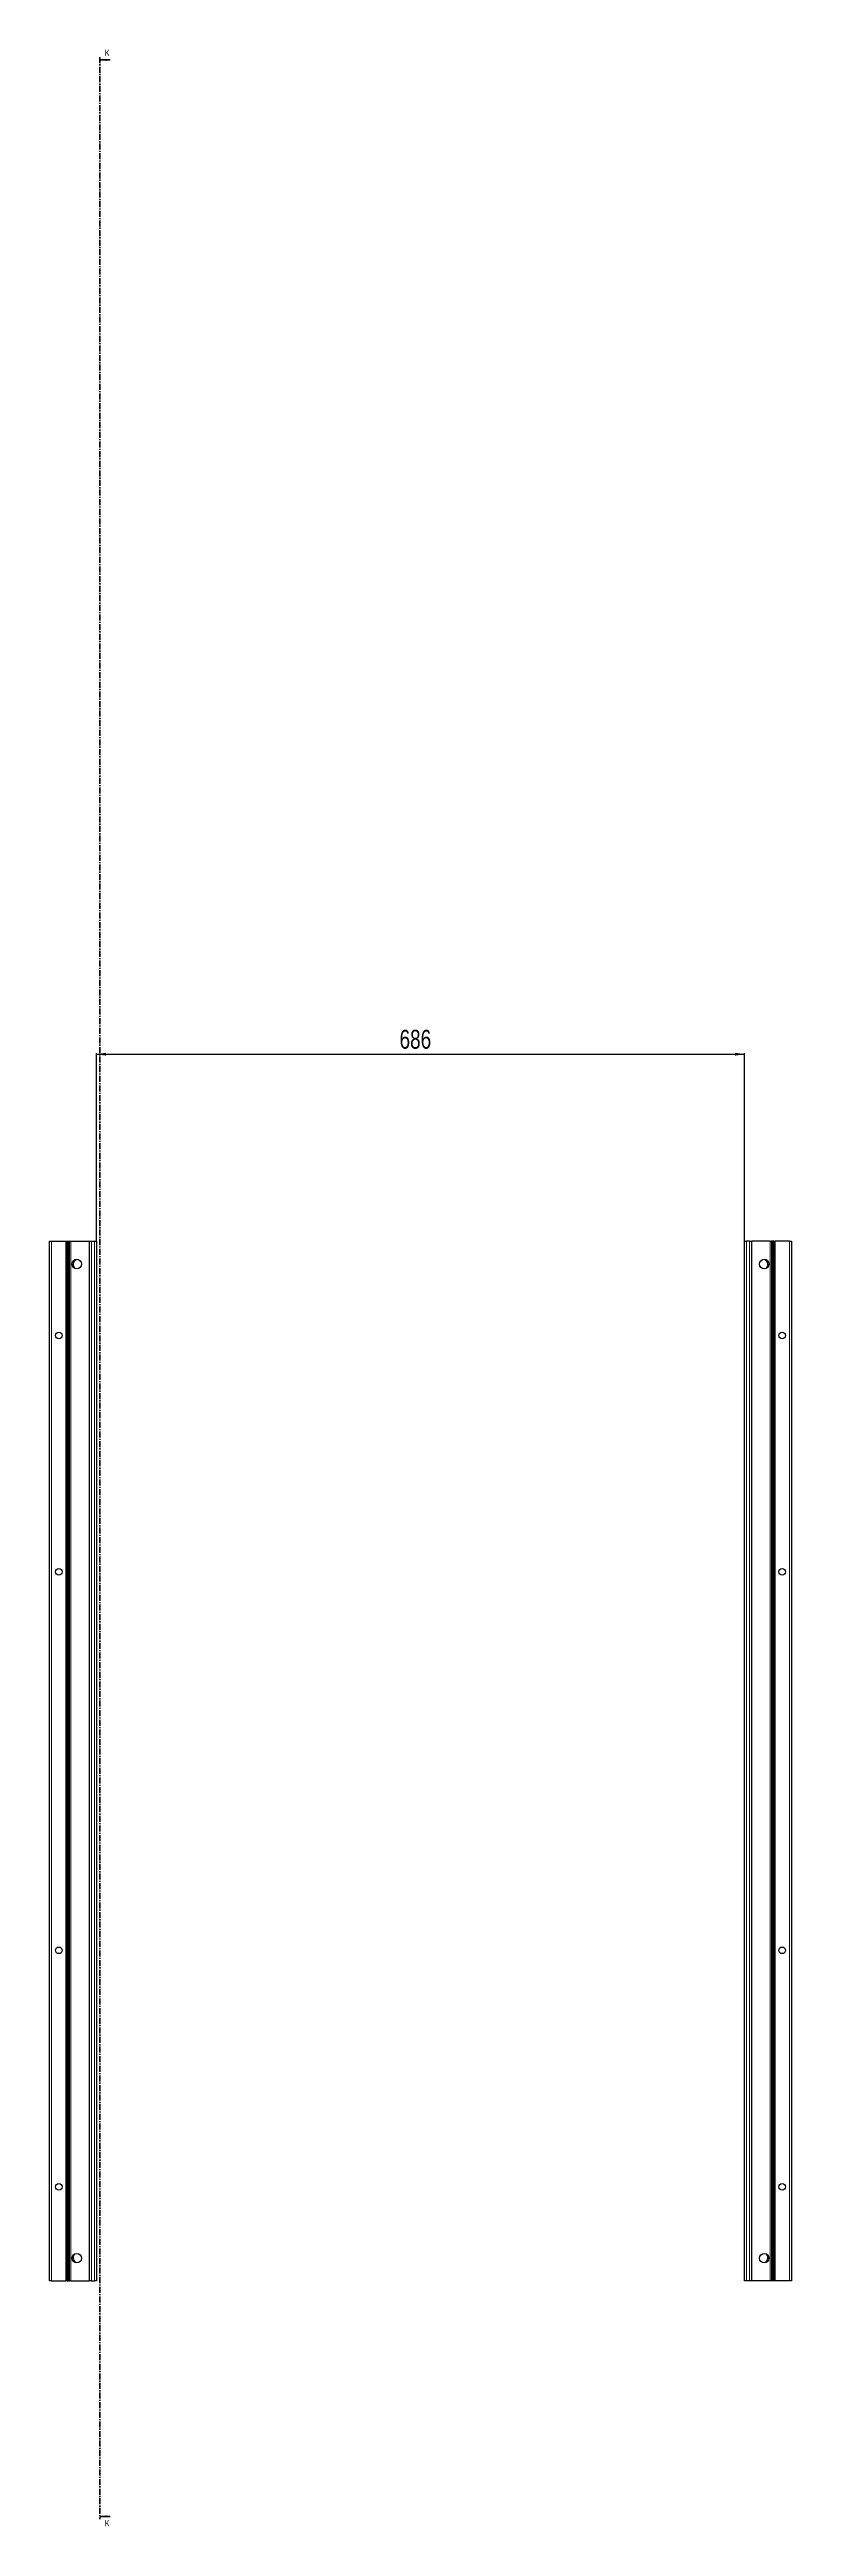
# Model space of a CAD drawing. Header units: millimetres. Extents: x -199 to 6151, y -2047 to 1507.
# Drawn here: x 2628 to 3414, y -1111 to 1507 of the extents above; entities that cross this region are included whole.
import ezdxf

# ---------------------------------------------------------------- set-up
doc = ezdxf.new("R2010")
doc.units = ezdxf.units.MM
doc.linetypes.add('CENTER', pattern=[10.16, 6.35, -1.27, 1.27, -1.27])
doc.layers.add('FORMAT', color=7, linetype='Continuous')
doc.styles.add('SLDTEXTSTYLE0', font='TXT', dxfattribs={"width": 0.75})
doc.dimstyles.new('SLDDIMSTYLE0', dxfattribs={"dimtxt": 20, "dimasz": 10, "dimexe": 0, "dimexo": 0.0625, "dimgap": 5, "dimtad": 2, "dimdec": 1, "dimrnd": 1e-09, "dimzin": 12, "dimdsep": 46, "dimtxsty": 'SLDTEXTSTYLE0', "dimsah": 1, "dimcen": 0.09, "dimadec": 0, "dimazin": 3, "dimtfac": 1, "dimtofl": 0, "dimtmove": 0, "dimatfit": 3, "dimfxl": 0, "dimfrac": 2, "dimtolj": 1, "dimtzin": 12, "dimarcsym": 0})

# ---------------------------------------------------------------- blocks, each defined once
blk = doc.blocks.new('_D_4')
at = {"layer": 'FORMAT'}
for p, q in [((2677.9, 247.2), (2677.9, 446)), ((3363.9, 247.2), (3363.9, 446)), ((2677.9, 445), (3363.9, 445))]:
    blk.add_line(p, q, dxfattribs=at)
for points in [[(2677.9, 445), (2687.9, 443.5), (2687.9, 446.5)], [(3363.9, 445), (3353.9, 446.5), (3353.9, 443.5)]]:
    blk.add_solid(points, dxfattribs=at)
at = {"layer": 'FORMAT', "insert": (2998.7, 470.8), "char_height": 20, "attachment_point": 1, "style": 'SLDTEXTSTYLE0'}
blk.add_mtext('686', dxfattribs=at)

msp = doc.modelspace()

# ---------------------------------------------------------------- linework, layer by layer
at = {"color": 7, "linetype": 'CENTER', "lineweight": 35}
msp.add_line((2681.61, 1499.09), (2681.61, -1103.67), dxfattribs=at)
at = {"color": 7, "linetype": 'Continuous', "lineweight": 35}
for p, q in [((2692.25, 1496.09), (2681.61, 1496.09)), ((2692.25, -1100.67), (2681.61, -1100.67))]:
    msp.add_line(p, q, dxfattribs=at)
at = {"color": 7, "linetype": 'Continuous', "lineweight": 25}
for p, q in [((2628.18, -851.79), (2628.18, 247.21)), ((2628.18, 247.21), (2630.18, 247.21)), ((2630.18, 247.21), (2645.53, 247.21)), ((2645.53, 247.21), (2646.18, 247.21)), ((2646.18, 223.46), (2646.18, 247.21)), ((2646.18, 247.21), (2646.77, 247.21)), ((2646.77, 247.21), (2647.97, 247.21)), ((2647.97, 247.21), (2647.97, -851.79)), ((2647.97, 247.21), (2648.01, 247.21)), ((2648.01, 247.21), (2648.01, -851.79)), ((2648.01, 247.21), (2649.21, 247.21)), ((2649.21, 247.21), (2650.63, 247.21)), ((2650.63, 247.21), (2670.03, 247.21)), ((2670.03, 247.21), (2670.68, 247.21)), ((2670.68, -851.79), (2670.68, 247.21)), ((2670.68, 247.21), (2672.68, 247.21)), ((2672.68, 247.21), (2675.88, 247.21)), ((2675.88, 247.21), (2677.88, 247.21)), ((2677.88, 247.21), (2677.88, -851.79)), ((3363.88, -851.79), (3363.88, 247.21)), ((3363.88, 247.21), (3365.88, 247.21)), ((3369.08, 247.21), (3365.88, 247.21)), ((3369.08, 247.21), (3371.08, 247.21)), ((3371.08, 247.21), (3371.08, -851.79)), ((3371.08, 247.21), (3371.73, 247.21)), ((3391.13, 247.21), (3371.73, 247.21)), ((3391.13, 247.21), (3392.55, 247.21)), ((3393.75, 247.21), (3392.55, 247.21)), ((3393.75, -851.79), (3393.75, 247.21)), ((3393.79, 247.21), (3393.75, 247.21)), ((3393.79, -851.79), (3393.79, 247.21)), ((3394.99, 247.21), (3393.79, 247.21)), ((3394.99, 247.21), (3395.58, 247.21)), ((3395.58, 247.21), (3395.58, 223.46)), ((3395.58, 247.21), (3396.23, 247.21)), ((3411.58, 247.21), (3396.23, 247.21)), ((3411.58, 247.21), (3413.58, 247.21)), ((3413.58, 247.21), (3413.58, -851.79)), ((2646.24, 223.35), (2646.18, 223.46)), ((2646.18, 223.46), (2646.18, 221.96)), ((2646.18, 221.96), (2646.24, 222.06)), ((2646.18, 173.46), (2646.18, 221.96)), ((2646.24, 222.06), (2646.24, 223.35)), ((2656.23, 227.73), (2656.23, 228.14)), ((3385.53, 228.14), (3385.53, 227.73)), ((3395.58, 223.46), (3395.52, 223.35)), ((3395.52, 223.35), (3395.52, 222.06)), ((3395.52, 222.06), (3395.58, 221.96)), ((3395.58, 221.96), (3395.58, 223.46)), ((3395.58, 221.96), (3395.58, 173.46)), ((2646.24, 173.35), (2646.18, 173.46)), ((2646.18, 173.46), (2646.18, 171.96)), ((2646.18, 171.96), (2646.24, 172.06)), ((2646.18, 123.46), (2646.18, 171.96)), ((2646.24, 172.06), (2646.24, 173.35)), ((3395.58, 173.46), (3395.52, 173.35)), ((3395.52, 173.35), (3395.52, 172.06)), ((3395.52, 172.06), (3395.58, 171.96)), ((3395.58, 171.96), (3395.58, 173.46)), ((3395.58, 171.96), (3395.58, 123.46)), ((2646.24, 123.35), (2646.18, 123.46)), ((2646.18, 123.46), (2646.18, 121.96)), ((2646.18, 121.96), (2646.24, 122.06)), ((2646.18, 73.46), (2646.18, 121.96)), ((2646.24, 122.06), (2646.24, 123.35)), ((3395.58, 123.46), (3395.52, 123.35)), ((3395.52, 123.35), (3395.52, 122.06)), ((3395.52, 122.06), (3395.58, 121.96)), ((3395.58, 121.96), (3395.58, 123.46)), ((3395.58, 121.96), (3395.58, 73.46)), ((2646.24, 73.35), (2646.18, 73.46)), ((2646.18, 73.46), (2646.18, 71.96)), ((2646.18, 71.96), (2646.24, 72.06)), ((2646.18, 23.46), (2646.18, 71.96)), ((2646.24, 72.06), (2646.24, 73.35)), ((3395.58, 73.46), (3395.52, 73.35)), ((3395.52, 73.35), (3395.52, 72.06)), ((3395.52, 72.06), (3395.58, 71.96)), ((3395.58, 71.96), (3395.58, 73.46)), ((3395.58, 71.96), (3395.58, 23.46)), ((2646.24, 23.35), (2646.18, 23.46)), ((2646.18, 23.46), (2646.18, 21.96)), ((2646.18, 21.96), (2646.24, 22.06)), ((2646.18, -26.54), (2646.18, 21.96)), ((2646.24, 22.06), (2646.24, 23.35)), ((3395.58, 23.46), (3395.52, 23.35)), ((3395.52, 23.35), (3395.52, 22.06)), ((3395.52, 22.06), (3395.58, 21.96)), ((3395.58, 21.96), (3395.58, 23.46)), ((3395.58, 21.96), (3395.58, -26.54)), ((2646.24, -26.65), (2646.18, -26.54)), ((2646.18, -26.54), (2646.18, -28.04)), ((2646.18, -28.04), (2646.24, -27.94)), ((2646.18, -76.54), (2646.18, -28.04)), ((2646.24, -27.94), (2646.24, -26.65)), ((3395.58, -26.54), (3395.52, -26.65)), ((3395.52, -26.65), (3395.52, -27.94)), ((3395.52, -27.94), (3395.58, -28.04)), ((3395.58, -28.04), (3395.58, -26.54)), ((3395.58, -28.04), (3395.58, -76.54)), ((2646.24, -76.65), (2646.18, -76.54)), ((2646.18, -76.54), (2646.18, -78.04)), ((2646.18, -78.04), (2646.24, -77.94)), ((2646.18, -126.54), (2646.18, -78.04)), ((2646.24, -77.94), (2646.24, -76.65)), ((3395.58, -76.54), (3395.52, -76.65)), ((3395.52, -76.65), (3395.52, -77.94)), ((3395.52, -77.94), (3395.58, -78.04)), ((3395.58, -78.04), (3395.58, -76.54)), ((3395.58, -78.04), (3395.58, -126.54)), ((2646.24, -126.65), (2646.18, -126.54)), ((2646.18, -126.54), (2646.18, -128.04)), ((2646.18, -128.04), (2646.24, -127.94)), ((2646.18, -176.54), (2646.18, -128.04)), ((2646.24, -127.94), (2646.24, -126.65)), ((3395.58, -126.54), (3395.52, -126.65)), ((3395.52, -126.65), (3395.52, -127.94)), ((3395.52, -127.94), (3395.58, -128.04)), ((3395.58, -128.04), (3395.58, -126.54)), ((3395.58, -128.04), (3395.58, -176.54)), ((2646.24, -176.65), (2646.18, -176.54)), ((2646.18, -176.54), (2646.18, -178.04)), ((2646.18, -178.04), (2646.24, -177.94)), ((2646.18, -226.54), (2646.18, -178.04)), ((2646.24, -177.94), (2646.24, -176.65)), ((3395.58, -176.54), (3395.52, -176.65)), ((3395.52, -176.65), (3395.52, -177.94)), ((3395.52, -177.94), (3395.58, -178.04)), ((3395.58, -178.04), (3395.58, -176.54)), ((3395.58, -178.04), (3395.58, -226.54)), ((2646.24, -226.65), (2646.18, -226.54)), ((2646.18, -226.54), (2646.18, -228.04)), ((2646.18, -228.04), (2646.24, -227.94)), ((2646.18, -276.54), (2646.18, -228.04)), ((2646.24, -227.94), (2646.24, -226.65)), ((3395.58, -226.54), (3395.52, -226.65)), ((3395.52, -226.65), (3395.52, -227.94)), ((3395.52, -227.94), (3395.58, -228.04)), ((3395.58, -228.04), (3395.58, -226.54)), ((3395.58, -228.04), (3395.58, -276.54)), ((2646.24, -276.65), (2646.18, -276.54)), ((2646.18, -276.54), (2646.18, -278.04)), ((2646.18, -278.04), (2646.24, -277.94)), ((2646.18, -326.54), (2646.18, -278.04)), ((2646.24, -277.94), (2646.24, -276.65)), ((3395.58, -276.54), (3395.52, -276.65)), ((3395.52, -276.65), (3395.52, -277.94)), ((3395.52, -277.94), (3395.58, -278.04)), ((3395.58, -278.04), (3395.58, -276.54)), ((3395.58, -278.04), (3395.58, -326.54)), ((2646.24, -326.65), (2646.18, -326.54)), ((2646.18, -326.54), (2646.18, -328.04)), ((2646.18, -328.04), (2646.24, -327.94)), ((2646.18, -376.54), (2646.18, -328.04)), ((2646.24, -327.94), (2646.24, -326.65)), ((3395.58, -326.54), (3395.52, -326.65)), ((3395.52, -326.65), (3395.52, -327.94)), ((3395.52, -327.94), (3395.58, -328.04)), ((3395.58, -328.04), (3395.58, -326.54)), ((3395.58, -328.04), (3395.58, -376.54)), ((2646.24, -376.65), (2646.18, -376.54)), ((2646.18, -376.54), (2646.18, -378.04)), ((2646.18, -378.04), (2646.24, -377.94)), ((2646.18, -426.54), (2646.18, -378.04)), ((2646.24, -377.94), (2646.24, -376.65)), ((3395.58, -376.54), (3395.52, -376.65)), ((3395.52, -376.65), (3395.52, -377.94)), ((3395.52, -377.94), (3395.58, -378.04)), ((3395.58, -378.04), (3395.58, -376.54)), ((3395.58, -378.04), (3395.58, -426.54)), ((2646.24, -426.65), (2646.18, -426.54)), ((2646.18, -426.54), (2646.18, -428.04)), ((2646.18, -428.04), (2646.24, -427.94)), ((2646.18, -476.54), (2646.18, -428.04)), ((2646.24, -427.94), (2646.24, -426.65)), ((3395.58, -426.54), (3395.52, -426.65)), ((3395.52, -426.65), (3395.52, -427.94)), ((3395.52, -427.94), (3395.58, -428.04)), ((3395.58, -428.04), (3395.58, -426.54)), ((3395.58, -428.04), (3395.58, -476.54)), ((2646.24, -476.65), (2646.18, -476.54)), ((2646.18, -476.54), (2646.18, -478.04)), ((2646.18, -478.04), (2646.24, -477.94)), ((2646.18, -526.54), (2646.18, -478.04)), ((2646.24, -477.94), (2646.24, -476.65)), ((3395.58, -476.54), (3395.52, -476.65)), ((3395.52, -476.65), (3395.52, -477.94)), ((3395.52, -477.94), (3395.58, -478.04)), ((3395.58, -478.04), (3395.58, -476.54)), ((3395.58, -478.04), (3395.58, -526.54)), ((2646.24, -526.65), (2646.18, -526.54)), ((2646.18, -526.54), (2646.18, -528.04)), ((2646.18, -528.04), (2646.24, -527.94)), ((2646.18, -576.54), (2646.18, -528.04)), ((2646.24, -527.94), (2646.24, -526.65)), ((3395.58, -526.54), (3395.52, -526.65)), ((3395.52, -526.65), (3395.52, -527.94)), ((3395.52, -527.94), (3395.58, -528.04)), ((3395.58, -528.04), (3395.58, -526.54)), ((3395.58, -528.04), (3395.58, -576.54)), ((2646.24, -576.65), (2646.18, -576.54)), ((2646.18, -576.54), (2646.18, -578.04)), ((2646.18, -578.04), (2646.24, -577.94)), ((2646.18, -626.54), (2646.18, -578.04)), ((2646.24, -577.94), (2646.24, -576.65)), ((3395.58, -576.54), (3395.52, -576.65)), ((3395.52, -576.65), (3395.52, -577.94)), ((3395.52, -577.94), (3395.58, -578.04)), ((3395.58, -578.04), (3395.58, -576.54)), ((3395.58, -578.04), (3395.58, -626.54)), ((2646.24, -626.65), (2646.18, -626.54)), ((2646.18, -626.54), (2646.18, -628.04)), ((2646.18, -628.04), (2646.24, -627.94)), ((2646.18, -676.54), (2646.18, -628.04)), ((2646.24, -627.94), (2646.24, -626.65)), ((3395.58, -626.54), (3395.52, -626.65)), ((3395.52, -626.65), (3395.52, -627.94)), ((3395.52, -627.94), (3395.58, -628.04)), ((3395.58, -628.04), (3395.58, -626.54)), ((3395.58, -628.04), (3395.58, -676.54)), ((2646.24, -676.65), (2646.18, -676.54)), ((2646.18, -676.54), (2646.18, -678.04)), ((2646.18, -678.04), (2646.24, -677.94)), ((2646.18, -726.54), (2646.18, -678.04)), ((2646.24, -677.94), (2646.24, -676.65)), ((3395.58, -676.54), (3395.52, -676.65)), ((3395.52, -676.65), (3395.52, -677.94)), ((3395.52, -677.94), (3395.58, -678.04)), ((3395.58, -678.04), (3395.58, -676.54)), ((3395.58, -678.04), (3395.58, -726.54)), ((2646.24, -726.65), (2646.18, -726.54)), ((2646.18, -726.54), (2646.18, -728.04)), ((2646.18, -728.04), (2646.24, -727.94)), ((2646.18, -776.54), (2646.18, -728.04)), ((2646.24, -727.94), (2646.24, -726.65)), ((3395.58, -726.54), (3395.52, -726.65)), ((3395.52, -726.65), (3395.52, -727.94)), ((3395.52, -727.94), (3395.58, -728.04)), ((3395.58, -728.04), (3395.58, -726.54)), ((3395.58, -728.04), (3395.58, -776.54)), ((2646.24, -776.65), (2646.18, -776.54)), ((2646.18, -776.54), (2646.18, -778.04)), ((2646.18, -778.04), (2646.24, -777.94)), ((2646.18, -826.54), (2646.18, -778.04)), ((2646.24, -777.94), (2646.24, -776.65)), ((3395.58, -776.54), (3395.52, -776.65)), ((3395.52, -776.65), (3395.52, -777.94)), ((3395.52, -777.94), (3395.58, -778.04)), ((3395.58, -778.04), (3395.58, -776.54)), ((3395.58, -778.04), (3395.58, -826.54)), ((2646.24, -826.65), (2646.18, -826.54)), ((2646.18, -826.54), (2646.18, -828.04)), ((2646.18, -828.04), (2646.24, -827.94)), ((2646.18, -851.79), (2646.18, -828.04)), ((2646.24, -827.94), (2646.24, -826.65)), ((2656.23, -832.73), (2656.23, -832.32)), ((3385.53, -832.32), (3385.53, -832.73)), ((3395.58, -826.54), (3395.52, -826.65)), ((3395.52, -826.65), (3395.52, -827.94)), ((3395.52, -827.94), (3395.58, -828.04)), ((3395.58, -828.04), (3395.58, -826.54)), ((3395.58, -828.04), (3395.58, -851.79)), ((2630.18, -851.79), (2628.18, -851.79)), ((2630.18, -851.79), (2645.53, -851.79)), ((2646.18, -851.79), (2645.53, -851.79)), ((2646.77, -851.79), (2646.18, -851.79)), ((2646.77, -851.79), (2647.97, -851.79)), ((2647.97, -851.79), (2648.01, -851.79)), ((2648.01, -851.79), (2649.21, -851.79)), ((2650.63, -851.79), (2649.21, -851.79)), ((2650.63, -851.79), (2670.03, -851.79)), ((2670.68, -851.79), (2670.03, -851.79)), ((2672.68, -851.79), (2670.68, -851.79)), ((2672.68, -851.79), (2675.88, -851.79)), ((2677.88, -851.79), (2675.88, -851.79)), ((3365.88, -851.79), (3363.88, -851.79)), ((3369.08, -851.79), (3365.88, -851.79)), ((3371.08, -851.79), (3369.08, -851.79)), ((3371.73, -851.79), (3371.08, -851.79)), ((3391.13, -851.79), (3371.73, -851.79)), ((3392.55, -851.79), (3391.13, -851.79)), ((3393.75, -851.79), (3392.55, -851.79)), ((3393.79, -851.79), (3393.75, -851.79)), ((3394.99, -851.79), (3393.79, -851.79)), ((3395.58, -851.79), (3394.99, -851.79)), ((3396.23, -851.79), (3395.58, -851.79)), ((3411.58, -851.79), (3396.23, -851.79)), ((3413.58, -851.79), (3411.58, -851.79))]:
    msp.add_line(p, q, dxfattribs=at)
at = {"color": 8, "linetype": 'Continuous', "lineweight": 18}
for p, q in [((2630.18, 247.21), (2630.18, -851.79)), ((2645.53, -851.79), (2645.53, 247.21)), ((2646.77, 247.21), (2646.77, -851.79)), ((2649.21, -851.79), (2649.21, 247.21)), ((2650.63, 247.21), (2650.63, -851.79)), ((2670.03, -851.79), (2670.03, 247.21)), ((2672.68, 247.21), (2672.68, -851.79)), ((2675.88, -851.79), (2675.88, 247.21)), ((3365.88, 247.21), (3365.88, -851.79)), ((3369.08, -851.79), (3369.08, 247.21)), ((3371.73, 247.21), (3371.73, -851.79)), ((3391.13, -851.79), (3391.13, 247.21)), ((3392.55, 247.21), (3392.55, -851.79)), ((3394.99, -851.79), (3394.99, 247.21)), ((3396.23, 247.21), (3396.23, -851.79)), ((3411.58, -851.79), (3411.58, 247.21))]:
    msp.add_line(p, q, dxfattribs=at)
at = {"color": 7, "linetype": 'Continuous', "lineweight": 25}
for centre, radius in [((2657.03, 223.21), 5), ((3384.73, 223.21), 5), ((2638.08, 147.71), 3.5), ((3403.68, 147.71), 3.5), ((2638.08, -102.29), 3.5), ((3403.68, -102.29), 3.5), ((2638.08, -502.29), 3.5), ((3403.68, -502.29), 3.5), ((2638.08, -752.29), 3.5), ((3403.68, -752.29), 3.5), ((2657.03, -827.79), 5), ((3384.73, -827.79), 5)]:
    msp.add_circle(centre, radius, dxfattribs=at)
for centre, radius, start, end in [((2658.53, 222.71), 5.25, 119.14074, 233.81086), ((2655.73, 227.73), 0.5, 299.14074, 0), ((3386.03, 227.73), 0.5, 180, 240.85926), ((3383.23, 222.71), 5.25, 306.18912, 60.85926), ((2658.53, -827.29), 5.25, 126.18914, 240.85926), ((2655.73, -832.32), 0.5, 0, 60.85926), ((3386.03, -832.32), 0.5, 119.14074, 180), ((3383.23, -827.29), 5.25, 299.14074, 53.81085)]:
    msp.add_arc(centre, radius, start, end, dxfattribs=at)
at = {"color": 7, "linetype": 'Continuous', "lineweight": 35}
for points in [[(2681.61, 1496.09), (2688.61, 1494.97), (2688.61, 1497.21)], [(2681.61, -1100.67), (2688.61, -1101.79), (2688.61, -1099.55)]]:
    msp.add_solid(points, dxfattribs=at)

# ---------------------------------------------------------------- texts
at = {"color": 7, "linetype": 'Continuous', "char_height": 7, "attachment_point": 1, "style": 'SLDTEXTSTYLE0'}
for insert in [(2686.77, 1507.05), (2686.77, -1104.32)]:
    msp.add_mtext('K', dxfattribs=dict(at, insert=insert))

# ---------------------------------------------------------------- dimensions: what is measured, and where the dimension line sits
at = {"layer": 'FORMAT'}
dim = msp.add_linear_dim(base=(3363.88, 445), p1=(2677.88, 247.21), p2=(3363.88, 247.21), angle=0, dimstyle='SLDDIMSTYLE0', dxfattribs=at)
dim.commit()
dim.dimension.update_dxf_attribs({"geometry": '_D_4', "text_midpoint": (3020.88, 445), "dimtype": 160})

doc.saveas('drawing.dxf')
